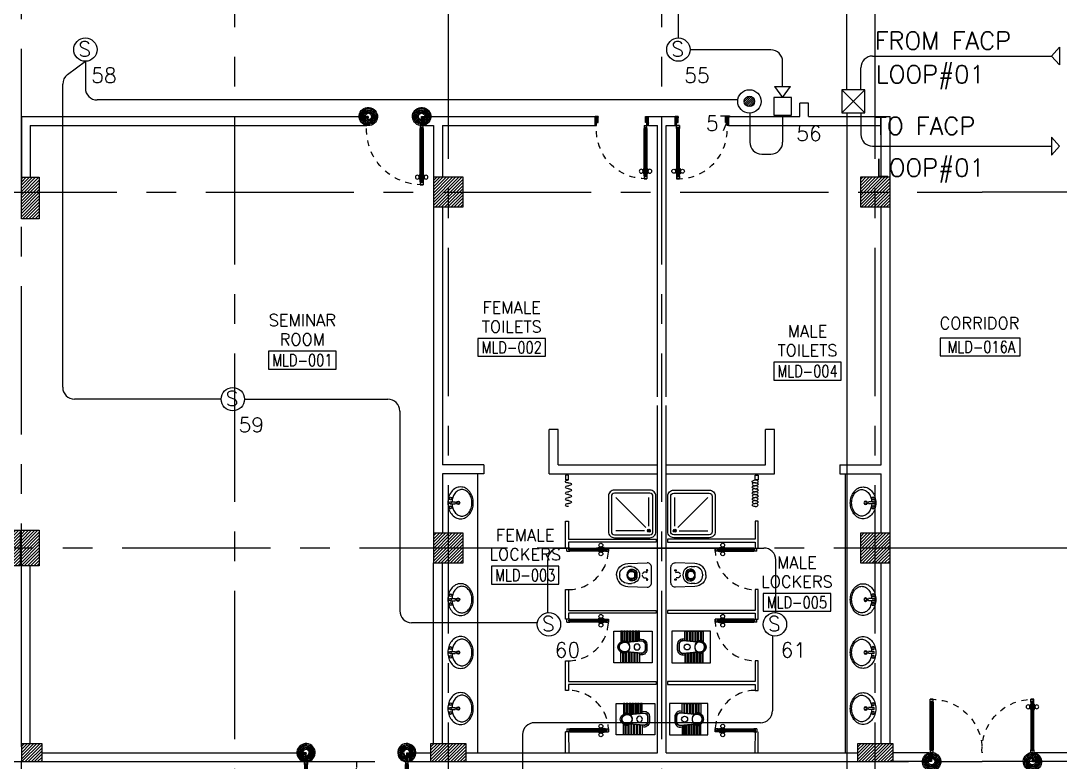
# Model space of a CAD drawing. Extents: x -0.4 to 91.7, y -13.9 to 77.4.
# Drawn here: x 53.23 to 70.76, y 32.66 to 45.16 of the extents above; entities that cross this region are included whole.
import ezdxf
from ezdxf.enums import TextEntityAlignment as Align

# ---------------------------------------------------------------- set-up
doc = ezdxf.new("R2010")
doc.units = 0
doc.header["$MEASUREMENT"] = 0
for name, pattern in [('CENTERX2', [4, 2.5, -0.5, 0.5, -0.5]), ('HIDDEN', [0.375, 0.25, -0.125]), ('HIDDEN2', [0.1875, 0.125, -0.0625])]:
    doc.linetypes.add(name, pattern=pattern)
doc.layers.get('0').update_dxf_attribs({"color": 11, "linetype": 'CONTINUOUS'})
for name, color, linetype in [('AXES', 11, 'CENTERX2'), ('COL', 11, 'CONTINUOUS'), ('CURT', 11, 'CONTINUOUS'), ('DOOR', 11, 'CONTINUOUS'), ('E-FIRE', 4, 'CONTINUOUS'), ('E-WIRE', 4, 'CONTINUOUS'), ('FIX', 11, 'CONTINUOUS'), ('HAT', 11, 'CONTINUOUS'), ('PART', 11, 'CONTINUOUS'), ('RM-BOX', 11, 'CONTINUOUS'), ('RM-NAME', 11, 'CONTINUOUS'), ('RM-NO', 11, 'CONTINUOUS'), ('WALL', 11, 'CONTINUOUS')]:
    doc.layers.add(name, color=color, linetype=linetype)
doc.styles.add('ROMANS', font='ROMANS.shx', dxfattribs={"width": 0.6})

# ---------------------------------------------------------------- blocks, each defined once
blk = doc.blocks.new('A$C272A55A0')
at = {"layer": 'DOOR', "color": 0, "linetype": 'ByBlock'}
for p, q in [((0, 900), (0, 1050)), ((50, 1050), (0, 1050)), ((0, 900), (25, 900)), ((25, 950), (50, 950)), ((25, 900), (25, 950)), ((75, 900), (25, 900)), ((25, 850), (25, 900)), ((50, 950), (50, 1050)), ((75, 900), (75, 850)), ((1725, 900), (1775, 900)), ((1725, 900), (1725, 850)), ((1750, 950), (1750, 1050)), ((1750, 1050), (1800, 1050)), ((1775, 950), (1750, 950)), ((1775, 900), (1775, 950)), ((1800, 900), (1775, 900)), ((1775, 850), (1775, 900)), ((1800, 1050), (1800, 900)), ((42, 850), (25, 850)), ((58, 870), (42, 870)), ((42, 870), (42, 850)), ((58, 850), (58, 870)), ((75, 850), (58, 850)), ((1725, 850), (1742, 850)), ((1742, 870), (1758, 870)), ((1742, 850), (1742, 870)), ((1758, 870), (1758, 850)), ((1758, 850), (1775, 850)), ((25, 50), (42, 50)), ((25, 50), (25, 0)), ((25, 0), (75, 0)), ((75, 0), (25, 0)), ((42, 50), (42, 30)), ((42, 30), (58, 30)), ((58, 50), (75, 50)), ((58, 50), (58, 30)), ((75, 50), (75, 0)), ((1718, 160), (1709, 160)), ((1709, 95), (1709, 160)), ((1718, 95), (1709, 95)), ((1725, 173), (1718, 173)), ((1718, 173), (1718, 83)), ((1718, 95), (1718, 160)), ((1725, 83), (1718, 83)), ((1742, 50), (1725, 50)), ((1725, 50), (1725, 0)), ((1775, 0), (1725, 0)), ((1725, 0), (1775, 0)), ((1742, 50), (1742, 30)), ((1758, 30), (1742, 30)), ((1775, 50), (1758, 50)), ((1758, 50), (1758, 30)), ((1775, 173), (1782, 173)), ((1775, 83), (1782, 83)), ((1775, 50), (1775, 0)), ((1782, 173), (1782, 83)), ((1782, 160), (1791, 160)), ((1782, 95), (1782, 160)), ((1782, 95), (1791, 95)), ((1791, 95), (1791, 160))]:
    blk.add_line(p, q, dxfattribs=at)
at = {"layer": 'DOOR', "color": 9, "linetype": 'ByBlock'}
for p, q in [((50, 1050), (0, 1010)), ((50, 1050), (0, 937)), ((50, 1050), (37, 950)), ((1750, 1050), (1800, 1010)), ((1750, 1050), (1800, 937)), ((1750, 1050), (1763, 950))]:
    blk.add_line(p, q, dxfattribs=at)
at = {"layer": 'DOOR', "linetype": 'ByBlock'}
for p, q in [((25, 850), (25, 50)), ((42, 850), (42, 50)), ((58, 850), (58, 50)), ((75, 50), (75, 850)), ((1725, 50), (1725, 850)), ((1742, 850), (1742, 50)), ((1758, 850), (1758, 50)), ((1775, 850), (1775, 50))]:
    blk.add_line(p, q, dxfattribs=at)
at = {"layer": 'DOOR', "color": 0, "linetype": 'ByBlock'}
for centre in [(1676, 128), (1824, 128)]:
    blk.add_circle(centre, 32.4, dxfattribs=at)
at = {"layer": 'DOOR', "color": 9, "linetype": 'ByBlock'}
for centre, radius, start, end in [((50, 1050), 54.4, 203.2074, 270), ((50, 1050), 74.4, 227.7764, 270), ((50, 1050), 94.4, 238.0182, 270), ((50, 1050), 114, 244.0838, 257.3774), ((50, 1050), 134, 248.1598, 259.28), ((50, 1050), 154, 251.1053, 256.2858), ((50, 1050), 34.4, 180, 270), ((50, 1050), 14.4, 180, 270), ((1750, 1050), 14.4, 270, 0), ((1750, 1050), 34.4, 270, 0), ((1750, 1050), 54.4, 270, 336.7926), ((1750, 1050), 74.4, 270, 312.2236), ((1750, 1050), 94.4, 270, 301.9818), ((1750, 1050), 114, 282.6226, 295.9162), ((1750, 1050), 134, 280.72, 291.8402), ((1750, 1050), 154, 283.7142, 288.8947)]:
    blk.add_arc(centre, radius, start, end, dxfattribs=at)
at = {"layer": 'DOOR', "linetype": 'HIDDEN', "ltscale": 0.5}
for centre, start, end in [((50, 851), 268.3174, 3.2965), ((1750, 851), 176.7035, 271.6826)]:
    blk.add_arc(centre, 851, start, end, dxfattribs=at)
at = {"layer": 'WALL', "linetype": 'ByBlock'}
blk.add_line((1800, 900), (1800, 1050), dxfattribs=at)
blk = doc.blocks.new('COL50')
at = {"layer": 'COL'}
blk.add_lwpolyline([(-250, 250), (-250, -250), (250, -250), (250, 250)], close=True, dxfattribs=at)
blk = doc.blocks.new('*X62')
at = {"color": 0}
for p, q in [((193089, 47937), (193552, 48401)), ((193089, 47990), (193499, 48401)), ((193089, 48043), (193446, 48401)), ((193089, 48096), (193393, 48401)), ((193089, 48149), (193340, 48401)), ((193089, 48202), (193287, 48401)), ((193089, 48255), (193234, 48401)), ((193089, 48308), (193181, 48401)), ((193089, 48361), (193128, 48401)), ((193105, 47901), (193589, 48384)), ((193158, 47901), (193589, 48331)), ((193211, 47901), (193589, 48278)), ((193264, 47901), (193589, 48225)), ((193318, 47901), (193589, 48172)), ((193371, 47901), (193589, 48119)), ((193424, 47901), (193589, 48066)), ((193477, 47901), (193589, 48013)), ((193530, 47901), (193589, 47960)), ((193583, 47901), (193589, 47907))]:
    blk.add_line(p, q, dxfattribs=at)
blk = doc.blocks.new('RM1')
at = {"layer": 'RM-BOX'}
blk.add_lwpolyline([(570, -200), (-570, -200), (-570, -500), (570, -500)], close=True, dxfattribs=at)
at = {"layer": 'RM-NAME', "style": 'ROMANS'}
for tag, p in [('ROOMNAME1', (0, 324)), ('ROOMNAME2', (0, 0))]:
    blk.add_attdef(tag, text='', height=200, dxfattribs=at).set_placement(p, align=Align.MIDDLE)
at = {"layer": 'RM-NO', "style": 'ROMANS', "width": 0.8}
blk.add_attdef('ROOMNO', text='', height=200, dxfattribs=at).set_placement((0, -350), align=Align.MIDDLE)
blk = doc.blocks.new('CURT2')
at = {"layer": 'CURT'}
blk.add_lwpolyline([(0, 0, -0.116434), (-19, -31, -0.116434), (-50, -50, -0.56066), (-101, -7, 0.45929), (-150, 50, 0.414214), (-200, 0, -0.414214), (-250, -50, -0.414214), (-300, 0, 0.414214), (-350, 50, 0.414214), (-400, 0, -0.414214), (-450, -50, -0.414214), (-500, 0, 0.414214), (-550, 50, 0.414214), (-600, 0, -0.414214), (-650, -50, -0.414214), (-700, 0, 0.414214), (-750, 50, 0.414214), (-800, 0, -0.414214), (-850, -50, -0.414214), (-900, 0, 0.414214)], format="xyb", dxfattribs=at)
blk = doc.blocks.new('A$C24ED45A6')
at = {"layer": 'DOOR', "color": 0, "linetype": 'ByBlock'}
for p, q in [((909, 1055), (909, 990)), ((918, 1055), (909, 1055)), ((918, 978), (918, 1068)), ((925, 1068), (918, 1068)), ((918, 1055), (918, 990)), ((925, 1100), (925, 1150)), ((925, 1150), (975, 1150)), ((975, 1150), (925, 1150)), ((942, 1100), (925, 1100)), ((942, 1100), (942, 1120)), ((958, 1120), (942, 1120)), ((958, 1100), (958, 1120)), ((975, 1100), (958, 1100)), ((975, 1100), (975, 1150)), ((975, 1068), (982, 1068)), ((982, 978), (982, 1068)), ((982, 1055), (982, 990)), ((982, 1055), (991, 1055)), ((991, 1055), (991, 990)), ((918, 990), (909, 990)), ((925, 978), (918, 978)), ((975, 978), (982, 978)), ((982, 990), (991, 990)), ((925, 150), (925, 200)), ((925, 200), (942, 200)), ((942, 200), (942, 180)), ((942, 180), (958, 180)), ((958, 180), (958, 200)), ((958, 200), (975, 200)), ((975, 200), (975, 150)), ((0, 0), (0, 150)), ((0, 150), (25, 150)), ((50, 0), (0, 0)), ((25, 150), (25, 100)), ((25, 100), (50, 100)), ((50, 100), (50, 0)), ((925, 150), (975, 150)), ((975, 100), (950, 100)), ((950, 100), (950, 0)), ((1000, 150), (975, 150)), ((975, 150), (975, 100)), ((1000, 150), (1000, 0)), ((950, 0), (1000, 0))]:
    blk.add_line(p, q, dxfattribs=at)
at = {"layer": 'DOOR', "linetype": 'ByBlock'}
for p, q in [((925, 1100), (925, 200)), ((942, 200), (942, 1100)), ((958, 200), (958, 1100)), ((975, 200), (975, 1100))]:
    blk.add_line(p, q, dxfattribs=at)
at = {"layer": 'DOOR', "color": 9, "linetype": 'ByBlock'}
for p, q in [((50, 0), (0, 114)), ((50, 0), (0, 40)), ((50, 0), (37, 100)), ((950, 0), (1000, 114)), ((950, 0), (963, 100)), ((950, 0), (1000, 40))]:
    blk.add_line(p, q, dxfattribs=at)
at = {"layer": 'DOOR', "color": 0, "linetype": 'ByBlock'}
for centre in [(876, 1023), (1024, 1023)]:
    blk.add_circle(centre, 32.4, dxfattribs=at)
at = {"layer": 'DOOR', "linetype": 'HIDDEN', "ltscale": 0.5}
blk.add_arc((950, 222), 928, 88.456, 184.4816, dxfattribs=at)
at = {"layer": 'DOOR', "color": 9, "linetype": 'ByBlock'}
for centre, radius, start, end in [((50, 0), 154, 103.7142, 108.8947), ((50, 0), 134, 100.72, 111.8402), ((50, 0), 114, 102.6226, 115.9162), ((50, 0), 94.4, 90, 121.9818), ((50, 0), 74.4, 90, 132.2236), ((50, 0), 54.4, 90, 156.7926), ((50, 0), 34.4, 90, 180), ((50, 0), 14.4, 90, 180), ((950, 0), 94.4, 58.0182, 90), ((950, 0), 74.4, 47.7764, 90), ((950, 0), 54.4, 23.2074, 90), ((950, 0), 34.4, 0, 90), ((950, 0), 14.4, 0, 90), ((950, 0), 134, 68.1598, 79.28), ((950, 0), 114, 64.0838, 77.3774), ((950, 0), 154, 71.1053, 76.2858)]:
    blk.add_arc(centre, radius, start, end, dxfattribs=at)
at = {"layer": 'WALL'}
blk.add_line((1000, 0), (1000, 150), dxfattribs=at)
blk = doc.blocks.new('DOOR90')
at = {"layer": 'DOOR', "color": 7, "linetype": 'ByBlock'}
for p, q in [((-150, 0), (0, 0)), ((-150, 0), (-150, -25)), ((0, -50), (-114, 0)), ((0, -50), (-40, 0)), ((0, -50), (0, 0)), ((-1000, -25), (-1050, -25)), ((-1050, -75), (-1050, -25)), ((-1050, -25), (-1050, -75)), ((-1000, -75), (-1050, -75)), ((-1000, -42), (-1020, -42)), ((-1020, -42), (-1020, -58)), ((-1000, -58), (-1020, -58)), ((-1000, -25), (-1000, -42)), ((-1000, -58), (-1000, -75)), ((-878, -18), (-968, -18)), ((-968, -25), (-968, -18)), ((-968, -75), (-968, -82)), ((-878, -82), (-968, -82)), ((-955, -9), (-890, -9)), ((-955, -18), (-955, -9)), ((-955, -18), (-890, -18)), ((-955, -82), (-890, -82)), ((-955, -82), (-955, -91)), ((-955, -91), (-890, -91)), ((-890, -18), (-890, -9)), ((-890, -82), (-890, -91)), ((-878, -25), (-878, -18)), ((-878, -75), (-878, -82)), ((-200, -25), (-150, -25)), ((-200, -42), (-200, -25)), ((-180, -42), (-200, -42)), ((-200, -58), (-180, -58)), ((-200, -75), (-200, -58)), ((-150, -75), (-200, -75)), ((-180, -58), (-180, -42)), ((-150, -25), (-100, -25)), ((-150, -75), (-150, -25)), ((-100, -25), (-100, -50)), ((0, -50), (-100, -37)), ((-100, -50), (0, -50)), ((-150, -875), (-100, -875)), ((-150, -900), (-150, -875)), ((0, -850), (-114, -900)), ((-100, -875), (-100, -850)), ((0, -850), (-100, -863)), ((-100, -850), (0, -850)), ((0, -850), (-40, -900)), ((0, -850), (0, -900)), ((-150, -900), (0, -900)), ((0, -900), (-150, -900))]:
    blk.add_line(p, q, dxfattribs=at)
at = {"layer": 'DOOR', "linetype": 'ByBlock'}
for p, q in [((-200, -25), (-1000, -25)), ((-200, -42), (-1000, -42)), ((-200, -58), (-1000, -58)), ((-1000, -75), (-200, -75))]:
    blk.add_line(p, q, dxfattribs=at)
at = {"layer": 'DOOR', "color": 7, "linetype": 'ByBlock'}
for centre in [(-923, 24), (-923, -124)]:
    blk.add_circle(centre, 32.4, dxfattribs=at)
for centre, radius, start, end in [((0, -50), 154, 161.1053, 166.2858), ((0, -50), 94.4, 148.0182, 180), ((0, -50), 134, 158.1598, 169.28), ((0, -50), 114, 154.0838, 167.3774), ((0, -50), 74.4, 137.7764, 180), ((0, -50), 54.4, 113.2074, 180), ((0, -50), 34.4, 90, 180), ((0, -50), 14.4, 90, 180), ((0, -850), 134, 190.72, 201.8402), ((0, -850), 94.4, 180, 211.9818), ((0, -850), 74.4, 180, 222.2236), ((0, -850), 54.4, 180, 246.7926), ((0, -850), 34.4, 180, 270), ((0, -850), 14.4, 180, 270), ((0, -850), 154, 193.7142, 198.8947)]:
    blk.add_arc(centre, radius, start, end, dxfattribs=at)
at = {"layer": 'DOOR', "linetype": 'HIDDEN', "ltscale": 0.5}
blk.add_arc((-222, -50), 828, 178.2701, 275.003, dxfattribs=at)
blk = doc.blocks.new('*X77')
at = {"color": 0}
for p, q in [((73379, 41931), (73850, 42401)), ((73379, 41984), (73797, 42401)), ((73379, 42037), (73744, 42401)), ((73379, 42090), (73690, 42401)), ((73379, 42143), (73637, 42401)), ((73379, 42196), (73584, 42401)), ((73379, 42249), (73531, 42401)), ((73379, 42302), (73478, 42401)), ((73379, 42355), (73425, 42401)), ((73403, 41901), (73879, 42378)), ((73456, 41901), (73879, 42325)), ((73509, 41901), (73879, 42272)), ((73562, 41901), (73879, 42219)), ((73615, 41901), (73879, 42165)), ((73668, 41901), (73879, 42112)), ((73721, 41901), (73879, 42059)), ((73774, 41901), (73879, 42006)), ((73827, 41901), (73879, 41953))]:
    blk.add_line(p, q, dxfattribs=at)
blk = doc.blocks.new('*X75')
at = {"color": 0}
for p, q in [((73379, 47923), (73857, 48401)), ((73379, 47976), (73804, 48401)), ((73379, 48029), (73751, 48401)), ((73379, 48082), (73698, 48401)), ((73379, 48136), (73645, 48401)), ((73379, 48189), (73592, 48401)), ((73379, 48242), (73539, 48401)), ((73379, 48295), (73486, 48401)), ((73379, 48348), (73433, 48401)), ((73410, 47901), (73879, 48370)), ((73463, 47901), (73879, 48317)), ((73516, 47901), (73879, 48264)), ((73569, 47901), (73879, 48211)), ((73622, 47901), (73879, 48158)), ((73675, 47901), (73879, 48105)), ((73728, 47901), (73879, 48052)), ((73781, 47901), (73879, 47999)), ((73834, 47901), (73879, 47946))]:
    blk.add_line(p, q, dxfattribs=at)
blk = doc.blocks.new('WC')
at = {"layer": 'FIX', "lineweight": 20}
for p, q in [((339, 5), (339, -5)), ((395, 76), (490, 60)), ((475, 141), (538, 141)), ((534, 24), (540, 0)), ((540, 0), (534, -24)), ((674, 5), (674, -5)), ((490, -60), (395, -76)), ((538, -141), (475, -141)), ((213, -204), (210, -204))]:
    blk.add_line(p, q, dxfattribs=at)
at = {"layer": 'FIX', "linetype": 'Continuous', "lineweight": 20}
blk.add_line((420, -47), (420, 45), dxfattribs=at)
at = {"layer": 'FIX', "lineweight": 20}
for points in [[(210, -204, -0.414214), (137, -131), (137, 0), (137, 131, -0.414214), (210, 204)], [(727, -5), (727, 5, 0.414214), (538, 194), (210, 204)], [(727, 5), (727, -5, -0.414214), (538, -194), (210, -204)]]:
    blk.add_lwpolyline(points, format="xyb", dxfattribs=at)
at = {"layer": 'FIX', "linetype": 'HIDDEN2', "lineweight": 20, "ltscale": 0.3}
blk.add_circle((245, 0), 49.8, dxfattribs=at)
at = {"layer": 'FIX', "linetype": 'HIDDEN', "lineweight": 20, "ltscale": 0.05}
for centre in [(213, 78), (213, -77)]:
    blk.add_circle(centre, 11.6, dxfattribs=at)
at = {"layer": 'FIX', "lineweight": 20}
for centre, radius, start, end in [((475, 5), 136, 90, 180), ((464, -18), 82, 51.0758, 71.504), ((473, -7), 68.2, 27.1532, 51.0758), ((538, 5), 136, 360, 90), ((475, -5), 136, 180, 270), ((464, 18), 82, 288.496, 308.9242), ((473, 7), 68.2, 308.9242, 332.8468), ((538, -5), 136, 270, 0)]:
    blk.add_arc(centre, radius, start, end, dxfattribs=at)
at = {"layer": 'FIX', "linetype": 'Continuous', "lineweight": 20}
for centre, start, end in [((443, 46), 88.3879, 182.3338), ((442, -46), 177.6662, 271.6121)]:
    blk.add_arc(centre, 22.3, start, end, dxfattribs=at)
blk = doc.blocks.new('AWC')
at = {"layer": 'FIX'}
for p, q in [((-726, 265), (-726, 66)), ((-700, 265), (-726, 265)), ((-700, 79), (-700, 265)), ((-678, 265), (-678, 82)), ((-652, 265), (-678, 265)), ((-652, 84), (-652, 265)), ((-630, 265), (-630, 86)), ((-604, 265), (-630, 265)), ((-604, 89), (-604, 265)), ((-582, 265), (-582, 91)), ((-556, 265), (-582, 265)), ((-556, 93), (-556, 265)), ((-534, 265), (-534, 95)), ((-508, 265), (-534, 265)), ((-508, 98), (-508, 265)), ((-486, 265), (-486, 100)), ((-460, 265), (-486, 265)), ((-460, 102), (-460, 265)), ((-438, 265), (-438, 104)), ((-412, 265), (-438, 265)), ((-412, 106), (-412, 265)), ((-825, 0), (-825, 0)), ((-780, 7), (-780, -7)), ((-755, 7), (-755, -7)), ((-748, 7), (-748, -7)), ((-382, 109), (-687, 81)), ((-384, 134), (-412, 131)), ((-312, -39), (-312, 39)), ((-287, -39), (-287, 39)), ((-726, -265), (-726, -66)), ((-700, -79), (-700, -265)), ((-687, -81), (-382, -109)), ((-678, -265), (-678, -82)), ((-652, -84), (-652, -265)), ((-630, -265), (-630, -86)), ((-604, -89), (-604, -265)), ((-582, -265), (-582, -91)), ((-556, -93), (-556, -265)), ((-534, -265), (-534, -95)), ((-508, -98), (-508, -265)), ((-486, -265), (-486, -100)), ((-460, -102), (-460, -265)), ((-438, -265), (-438, -104)), ((-412, -106), (-412, -265)), ((-412, -131), (-384, -134)), ((-700, -265), (-726, -265)), ((-652, -265), (-678, -265)), ((-604, -265), (-630, -265)), ((-556, -265), (-582, -265)), ((-508, -265), (-534, -265)), ((-460, -265), (-486, -265)), ((-412, -265), (-438, -265))]:
    blk.add_line(p, q, dxfattribs=at)
at = {"layer": 'FIX', "color": 32}
for p, q in [((-381, 102), (-686, 74)), ((-319, -39), (-319, 39)), ((-686, -74), (-381, -102))]:
    blk.add_line(p, q, dxfattribs=at)
at = {"layer": 'FIX'}
blk.add_lwpolyline([(-198, 265), (-848, 265), (-848, -265), (-198, -265)], close=True, dxfattribs=at)
at = {"layer": 'FIX', "color": 32}
blk.add_circle((-454, 0), 50, dxfattribs=at)
at = {"layer": 'FIX'}
for centre, radius, start, end in [((-680, 7), 100, 117.0426, 180), ((-680, 7), 75, 95.2114, 180), ((-382, 39), 95, 0, 90.1311), ((-382, 39), 70, 0, 90.1311), ((-680, -7), 100, 180, 242.9574), ((-680, -7), 75, 180, 264.7886), ((-382, -39), 95, 270, 0), ((-382, -39), 70, 270, 0)]:
    blk.add_arc(centre, radius, start, end, dxfattribs=at)
at = {"layer": 'FIX', "color": 32}
for centre, radius, start, end in [((-680, 7), 68, 95.2114, 180), ((-382, 39), 63, 0, 90.1311), ((-680, -7), 68, 180, 264.7886), ((-382, -39), 63, 270, 0)]:
    blk.add_arc(centre, radius, start, end, dxfattribs=at)
blk = doc.blocks.new('*X76')
at = {"color": 0}
for p, q in [((80579, 41918), (81062, 42401)), ((80579, 41971), (81009, 42401)), ((80579, 42024), (80956, 42401)), ((80579, 42077), (80903, 42401)), ((80579, 42130), (80850, 42401)), ((80579, 42183), (80797, 42401)), ((80579, 42236), (80744, 42401)), ((80579, 42289), (80691, 42401)), ((80579, 42342), (80638, 42401)), ((80579, 42395), (80585, 42401)), ((80615, 41901), (81079, 42365)), ((80668, 41901), (81079, 42312)), ((80721, 41901), (81079, 42259)), ((80774, 41901), (81079, 42206)), ((80827, 41901), (81079, 42153)), ((80880, 41901), (81079, 42100)), ((80933, 41901), (81079, 42047)), ((80986, 41901), (81079, 41994)), ((81039, 41901), (81079, 41941))]:
    blk.add_line(p, q, dxfattribs=at)
blk = doc.blocks.new('C5')
at = {"layer": 'HAT'}
h = blk.add_hatch(dxfattribs=at)
h.set_pattern_fill('ANSI31', color=256, scale=300, style=0)
h.set_pattern_definition([(45, (-38851, -358245.23), (26.5165043, -26.5165043), [])])
h.paths.add_polyline_path([(-320, 300), (-20, 300), (-20, 0), (-320, 0)])
h.paths.add_polyline_path([(-320, 600), (-20, 600), (-20, 300), (-320, 300)])
h = blk.add_hatch(dxfattribs=at)
h.set_pattern_fill('ANSI31', color=256, scale=300, style=0)
h.set_pattern_definition([(45, (-38531, -358245.23), (26.5165043, -26.5165043), [])])
h.paths.add_polyline_path([(0, 300), (300, 300), (300, 0), (0, 0)])
h.paths.add_polyline_path([(0, 600), (300, 600), (300, 300), (0, 300)])
at = {"layer": 'COL'}
for points in [[(-20, 600), (-20, 0), (-320, 0), (-320, 600)], [(300, 600), (300, 0), (0, 0), (0, 600)]]:
    blk.add_lwpolyline(points, close=True, dxfattribs=at)
blk = doc.blocks.new('OV')
for p, q in [((-0.02, -0.041), (-0.02, -0.135)), ((0.02, -0.041), (0.02, -0.135))]:
    blk.add_line(p, q)
blk.add_lwpolyline([(-0.3, -0.239, 0.126028), (-0.276, -0.332, 0.105961), (-0.207, -0.412, 0.086149), (-0.113, -0.46, 0.075973), (0, -0.478, 0.075973), (0.113, -0.46, 0.086149), (0.207, -0.412, 0.105961), (0.276, -0.332, 0.126028), (0.3, -0.239, 0.126028), (0.276, -0.145, 0.105961), (0.207, -0.065, 0.086149), (0.113, -0.017, 0.075973), (0, 0, 0.075973), (-0.113, -0.017, 0.086149), (-0.207, -0.065, 0.105961), (-0.276, -0.145, 0.126028)], format="xyb", close=True)
for points in [[(-0.25, -0.264, 0.126028), (-0.232, -0.333, 0.105961), (-0.177, -0.398, 0.086149), (-0.099, -0.438, 0.075973), (0, -0.453, 0.075973), (0.099, -0.438, 0.086149), (0.177, -0.398, 0.105961), (0.232, -0.333, 0.126028), (0.25, -0.264, 0.126028), (0.232, -0.195, 0.105961), (0.177, -0.13, 0.086149), (0.099, -0.09, 0.060606), (0.02, -0.076, 0.075973)], [(-0.02, -0.076, 0.060606), (-0.099, -0.09, 0.086149), (-0.177, -0.13, 0.105961), (-0.232, -0.195, 0.126028), (-0.25, -0.264, 0.126028)]]:
    blk.add_lwpolyline(points, format="xyb")
for centre, radius in [((-0.083, -0.05), 0.027), ((-0.083, -0.05), 0.022), ((0, -0.19), 0.0332), ((0, -0.19), 0.0232), ((0, -0.041), 0.0202), ((0.083, -0.05), 0.027), ((0.083, -0.05), 0.022)]:
    blk.add_circle(centre, radius)
blk.add_arc((0, -0.099), 0.0409, 240.429, 299.571)
blk = doc.blocks.new('S')
at = {"layer": 'E-FIRE'}
blk.add_circle((0, 0), 197, dxfattribs=at)
at = {"layer": 'E-FIRE', "color": 3, "style": 'ROMANS'}
blk.add_text('S', height=250, dxfattribs=at).set_placement((-119, -115))
blk = doc.blocks.new('ES')
at = {"layer": 'E-FIRE'}
blk.add_line((-135, 485), (134, 485), dxfattribs=at)
for points in [[(-135, 485), (0, 300)], [(0, 300), (0, 300), (134, 485)]]:
    blk.add_lwpolyline(points, dxfattribs=at)
blk.add_lwpolyline([(-150, 0), (150, 0), (150, 300), (-150, 300)], close=True, dxfattribs=at)
blk = doc.blocks.new('MCP')
at = {"color": 1}
for p, q in [((-88, -9), (9, 88)), ((-82, 33), (-33, 82)), ((-80, -36), (36, 80)), ((-66, -58), (58, 66)), ((-47, -74), (74, 47)), ((-23, -85), (85, 23)), ((10, -88), (88, -10))]:
    blk.add_line(p, q, dxfattribs=at)
at = {"layer": 'E-FIRE'}
blk.add_circle((0, 0), 197, dxfattribs=at)
at = {"layer": 'E-FIRE', "color": 4}
blk.add_circle((0, 0), 88.1, dxfattribs=at)
blk = doc.blocks.new('JB')
at = {"layer": 'E-FIRE'}
for points in [[(-200, 400), (-200, 0), (200, 0), (200, 400)], [(-200, 400), (-200, 0), (200, 0), (200, 0)], [(-200, 400), (-200, 0), (200, 400), (200, 400)]]:
    blk.add_lwpolyline(points, close=True, dxfattribs=at)

msp = doc.modelspace()

# ---------------------------------------------------------------- hatches: boundary and pattern name
at = {"layer": 'HAT'}
h = msp.add_hatch(dxfattribs=at)
h.set_pattern_fill('ANSI31', color=256, scale=0.3, style=0)
h.set_pattern_definition([(45, (-340.143787, -5.861), (-0.0265165043, 0.0265165043), [])])
h.paths.add_polyline_path([(53.5414, 42.52), (53.2414, 42.52), (53.2414, 42.27), (53.5414, 42.27)])
h.paths.add_polyline_path([(53.5414, 42.27), (53.2414, 42.27), (53.2414, 41.82), (53.5414, 41.82)])
h = msp.add_hatch(dxfattribs=at)
h.set_pattern_fill('ANSI31', color=256, scale=0.3, style=0)
h.set_pattern_definition([(45, (-330.153787, -5.861), (-0.0265165043, 0.0265165043), [])])
h.paths.add_polyline_path([(53.2414, 32.67), (53.5914, 32.67), (53.5914, 32.97), (53.2414, 32.97)])
h = msp.add_hatch(dxfattribs=at)
h.set_pattern_fill('ANSI31', color=256, scale=0.3, style=0)
h.set_pattern_definition([(45, (-298.103787, -5.861), (-0.0265165043, 0.0265165043), [])])
h.paths.add_polyline_path([(60.4414, 32.67), (60.4414, 32.97), (60.1414, 32.97), (60.1414, 32.67)])
h.paths.add_polyline_path([(60.7414, 32.67), (60.7414, 32.97), (60.4414, 32.97), (60.4414, 32.67)])
h = msp.add_hatch(dxfattribs=at)
h.set_pattern_fill('ANSI31', color=256, scale=0.3, style=0)
h.set_pattern_definition([(45, (-290.903787, -5.861), (-0.0265165043, 0.0265165043), [])])
h.paths.add_polyline_path([(67.6414, 32.67), (67.6414, 32.97), (67.3414, 32.97), (67.3414, 32.67)])
h.paths.add_polyline_path([(67.9414, 32.67), (67.9414, 32.97), (67.6414, 32.97), (67.6414, 32.67)])

# ---------------------------------------------------------------- linework, layer by layer
at = {"layer": 'AXES'}
for p, q in [((60.4414, -13.1715), (60.4414, 76.6632)), ((67.6414, -13.1715), (67.6414, 76.6632)), ((53.2414, -1.8143), (53.2414, 76.3132)), ((56.8414, 5.05), (56.8414, 63.87)), ((64.0414, 5.05), (64.0414, 63.62)), ((0.35, 42.27), (69.4414, 42.27)), ((90.9611, 42.27), (69.4414, 42.27)), ((69.4414, 36.27), (0.35, 36.27)), ((90.9611, 36.27), (69.4414, 36.27)), ((0.7, 32.67), (69.4414, 32.67)), ((90.9611, 32.67), (69.4414, 32.67))]:
    msp.add_line(p, q, dxfattribs=at)
at = {"layer": 'COL'}
for points in [[(53.5414, 42.52), (53.5414, 41.82), (53.2414, 41.82), (53.2414, 42.52)], [(60.1914, 42.52), (60.1914, 42.02), (60.6914, 42.02), (60.6914, 42.52)], [(60.1914, 36.52), (60.1914, 36.02), (60.6914, 36.02), (60.6914, 36.52)], [(53.2414, 32.97), (53.2414, 32.67), (53.5914, 32.67), (53.5914, 32.97)], [(60.7414, 32.97), (60.1414, 32.97), (60.1414, 32.67), (60.7414, 32.67)], [(67.9414, 32.97), (67.3414, 32.97), (67.3414, 32.67), (67.9414, 32.67)]]:
    msp.add_lwpolyline(points, close=True, dxfattribs=at)
at = {"layer": 'DOOR', "linetype": 'ByBlock'}
for p, q in [((62.9817, 36.2772), (62.9817, 36.2862)), ((63.0465, 36.2862), (62.9817, 36.2862)), ((63.0465, 36.2772), (63.0465, 36.2862)), ((65.0364, 36.2772), (65.0364, 36.2862)), ((65.0364, 36.2862), (65.1012, 36.2862)), ((65.1012, 36.2772), (65.1012, 36.2862)), ((62.4914, 36.27), (62.4414, 36.27)), ((62.4414, 36.22), (62.4414, 36.27)), ((62.4414, 36.22), (62.4914, 36.22)), ((62.4714, 36.253), (62.4914, 36.253)), ((62.4714, 36.237), (62.4714, 36.253)), ((62.4914, 36.237), (62.4714, 36.237)), ((62.4914, 36.27), (63.0914, 36.27)), ((62.4914, 36.253), (62.4914, 36.27)), ((62.4914, 36.253), (63.0914, 36.253)), ((62.4914, 36.237), (63.0914, 36.237)), ((62.4914, 36.22), (62.4914, 36.237)), ((63.0914, 36.22), (62.4914, 36.22)), ((63.0465, 36.2772), (62.9817, 36.2772)), ((62.9817, 36.2128), (62.9817, 36.2038)), ((63.0465, 36.2128), (62.9817, 36.2128)), ((63.0465, 36.2038), (62.9817, 36.2038)), ((63.0465, 36.2128), (63.0465, 36.2038)), ((63.0591, 36.27), (63.0591, 36.2772)), ((63.0691, 36.2772), (63.0591, 36.2772)), ((63.0591, 36.22), (63.0591, 36.2128)), ((63.0691, 36.2128), (63.0591, 36.2128)), ((63.0691, 36.27), (63.0691, 36.2772)), ((63.0691, 36.22), (63.0691, 36.2128)), ((63.0914, 36.27), (63.0914, 36.253)), ((63.0914, 36.27), (63.1414, 36.27)), ((63.0914, 36.253), (63.1114, 36.253)), ((63.0914, 36.237), (63.0914, 36.22)), ((63.0914, 36.237), (63.1114, 36.237)), ((63.0914, 36.22), (63.1414, 36.22)), ((63.1114, 36.253), (63.1114, 36.237)), ((63.1414, 36.27), (63.1414, 36.22)), ((63.1414, 36.22), (63.1414, 36.27)), ((64.9414, 36.27), (64.9414, 36.22)), ((64.9414, 36.22), (64.9414, 36.27)), ((64.9914, 36.27), (64.9414, 36.27)), ((64.9914, 36.22), (64.9414, 36.22)), ((64.9714, 36.253), (64.9714, 36.237)), ((64.9914, 36.253), (64.9714, 36.253)), ((64.9914, 36.237), (64.9714, 36.237)), ((65.5914, 36.27), (64.9914, 36.27)), ((64.9914, 36.27), (64.9914, 36.253)), ((65.5914, 36.253), (64.9914, 36.253)), ((65.5914, 36.237), (64.9914, 36.237)), ((64.9914, 36.237), (64.9914, 36.22)), ((64.9914, 36.22), (65.5914, 36.22)), ((65.0138, 36.2772), (65.0238, 36.2772)), ((65.0138, 36.27), (65.0138, 36.2772)), ((65.0138, 36.22), (65.0138, 36.2128)), ((65.0138, 36.2128), (65.0238, 36.2128)), ((65.0238, 36.27), (65.0238, 36.2772)), ((65.0238, 36.22), (65.0238, 36.2128)), ((65.0364, 36.2772), (65.1012, 36.2772)), ((65.0364, 36.2128), (65.0364, 36.2038)), ((65.0364, 36.2128), (65.1012, 36.2128)), ((65.0364, 36.2038), (65.1012, 36.2038)), ((65.1012, 36.2128), (65.1012, 36.2038)), ((65.5914, 36.27), (65.6414, 36.27)), ((65.5914, 36.253), (65.5914, 36.27)), ((65.6114, 36.253), (65.5914, 36.253)), ((65.5914, 36.237), (65.6114, 36.237)), ((65.5914, 36.22), (65.5914, 36.237)), ((65.6414, 36.22), (65.5914, 36.22)), ((65.6114, 36.237), (65.6114, 36.253)), ((65.6414, 36.22), (65.6414, 36.27)), ((62.4914, 35.07), (62.4414, 35.07)), ((62.4414, 35.02), (62.4414, 35.07)), ((62.4914, 35.07), (63.0914, 35.07)), ((62.4914, 35.053), (62.4914, 35.07)), ((62.9817, 35.0772), (62.9817, 35.0862)), ((63.0465, 35.0862), (62.9817, 35.0862)), ((63.0465, 35.0772), (62.9817, 35.0772)), ((63.0465, 35.0772), (63.0465, 35.0862)), ((63.0591, 35.07), (63.0591, 35.0772)), ((63.0691, 35.0772), (63.0591, 35.0772)), ((63.0691, 35.07), (63.0691, 35.0772)), ((63.0914, 35.07), (63.0914, 35.053)), ((63.0914, 35.07), (63.1414, 35.07)), ((63.1414, 35.07), (63.1414, 35.02)), ((63.1414, 35.02), (63.1414, 35.07)), ((64.9414, 35.07), (64.9414, 35.02)), ((64.9414, 35.02), (64.9414, 35.07)), ((64.9914, 35.07), (64.9414, 35.07)), ((65.5914, 35.07), (64.9914, 35.07)), ((64.9914, 35.07), (64.9914, 35.053)), ((65.0138, 35.0772), (65.0238, 35.0772)), ((65.0138, 35.07), (65.0138, 35.0772)), ((65.0238, 35.07), (65.0238, 35.0772)), ((65.0364, 35.0772), (65.0364, 35.0862)), ((65.0364, 35.0862), (65.1012, 35.0862)), ((65.0364, 35.0772), (65.1012, 35.0772)), ((65.1012, 35.0772), (65.1012, 35.0862)), ((65.5914, 35.07), (65.6414, 35.07)), ((65.5914, 35.053), (65.5914, 35.07)), ((65.6414, 35.02), (65.6414, 35.07)), ((62.4414, 35.02), (62.4914, 35.02)), ((62.4714, 35.053), (62.4914, 35.053)), ((62.4714, 35.037), (62.4714, 35.053)), ((62.4914, 35.037), (62.4714, 35.037)), ((62.4914, 35.053), (63.0914, 35.053)), ((62.4914, 35.037), (63.0914, 35.037)), ((62.4914, 35.02), (62.4914, 35.037)), ((63.0914, 35.02), (62.4914, 35.02)), ((62.9817, 35.0128), (62.9817, 35.0038)), ((63.0465, 35.0128), (62.9817, 35.0128)), ((63.0465, 35.0038), (62.9817, 35.0038)), ((63.0465, 35.0128), (63.0465, 35.0038)), ((63.0591, 35.02), (63.0591, 35.0128)), ((63.0691, 35.0128), (63.0591, 35.0128)), ((63.0691, 35.02), (63.0691, 35.0128)), ((63.0914, 35.053), (63.1114, 35.053)), ((63.0914, 35.037), (63.0914, 35.02)), ((63.0914, 35.037), (63.1114, 35.037)), ((63.0914, 35.02), (63.1414, 35.02)), ((63.1114, 35.053), (63.1114, 35.037)), ((64.9914, 35.02), (64.9414, 35.02)), ((64.9714, 35.053), (64.9714, 35.037)), ((64.9914, 35.053), (64.9714, 35.053)), ((64.9914, 35.037), (64.9714, 35.037)), ((65.5914, 35.053), (64.9914, 35.053)), ((65.5914, 35.037), (64.9914, 35.037)), ((64.9914, 35.037), (64.9914, 35.02)), ((64.9914, 35.02), (65.5914, 35.02)), ((65.0138, 35.02), (65.0138, 35.0128)), ((65.0138, 35.0128), (65.0238, 35.0128)), ((65.0238, 35.02), (65.0238, 35.0128)), ((65.0364, 35.0128), (65.0364, 35.0038)), ((65.0364, 35.0128), (65.1012, 35.0128)), ((65.0364, 35.0038), (65.1012, 35.0038)), ((65.1012, 35.0128), (65.1012, 35.0038)), ((65.6114, 35.053), (65.5914, 35.053)), ((65.5914, 35.037), (65.6114, 35.037)), ((65.5914, 35.02), (65.5914, 35.037)), ((65.6414, 35.02), (65.5914, 35.02)), ((65.6114, 35.037), (65.6114, 35.053)), ((62.4414, 33.22), (62.4914, 33.22)), ((62.4414, 33.22), (62.4414, 33.17)), ((62.4914, 33.17), (62.4414, 33.17)), ((62.4914, 33.203), (62.4714, 33.203)), ((62.4714, 33.203), (62.4714, 33.187)), ((62.4714, 33.187), (62.4914, 33.187)), ((63.0914, 33.22), (62.4914, 33.22)), ((62.4914, 33.22), (62.4914, 33.203)), ((62.4914, 33.203), (63.0914, 33.203)), ((62.4914, 33.187), (63.0914, 33.187)), ((62.4914, 33.187), (62.4914, 33.17)), ((62.4914, 33.17), (63.0914, 33.17)), ((62.9817, 33.2272), (62.9817, 33.2362)), ((63.0465, 33.2362), (62.9817, 33.2362)), ((63.0465, 33.2272), (62.9817, 33.2272)), ((62.9817, 33.1628), (62.9817, 33.1538)), ((63.0465, 33.1628), (62.9817, 33.1628)), ((63.0465, 33.1538), (62.9817, 33.1538)), ((63.0465, 33.2272), (63.0465, 33.2362)), ((63.0465, 33.1628), (63.0465, 33.1538)), ((63.0591, 33.22), (63.0591, 33.2272)), ((63.0691, 33.2272), (63.0591, 33.2272)), ((63.0591, 33.17), (63.0591, 33.1628)), ((63.0691, 33.1628), (63.0591, 33.1628)), ((63.0691, 33.22), (63.0691, 33.2272)), ((63.0691, 33.17), (63.0691, 33.1628)), ((63.0914, 33.203), (63.0914, 33.22)), ((63.0914, 33.22), (63.1414, 33.22)), ((63.0914, 33.203), (63.1114, 33.203)), ((63.0914, 33.17), (63.0914, 33.187)), ((63.0914, 33.187), (63.1114, 33.187)), ((63.0914, 33.17), (63.1414, 33.17)), ((63.1114, 33.187), (63.1114, 33.203)), ((63.1414, 33.17), (63.1414, 33.22)), ((63.1414, 33.22), (63.1414, 33.17)), ((64.9414, 33.17), (64.9414, 33.22)), ((64.9414, 33.22), (64.9414, 33.17)), ((64.9914, 33.22), (64.9414, 33.22)), ((64.9914, 33.17), (64.9414, 33.17)), ((64.9714, 33.187), (64.9714, 33.203)), ((64.9914, 33.203), (64.9714, 33.203)), ((64.9914, 33.187), (64.9714, 33.187)), ((64.9914, 33.22), (65.5914, 33.22)), ((64.9914, 33.203), (64.9914, 33.22)), ((65.5914, 33.203), (64.9914, 33.203)), ((64.9914, 33.17), (64.9914, 33.187)), ((65.5914, 33.187), (64.9914, 33.187)), ((65.5914, 33.17), (64.9914, 33.17)), ((65.0138, 33.2272), (65.0238, 33.2272)), ((65.0138, 33.22), (65.0138, 33.2272)), ((65.0138, 33.17), (65.0138, 33.1628)), ((65.0138, 33.1628), (65.0238, 33.1628)), ((65.0238, 33.22), (65.0238, 33.2272)), ((65.0238, 33.17), (65.0238, 33.1628)), ((65.0364, 33.2272), (65.0364, 33.2362)), ((65.0364, 33.2362), (65.1012, 33.2362)), ((65.0364, 33.2272), (65.1012, 33.2272)), ((65.0364, 33.1628), (65.0364, 33.1538)), ((65.0364, 33.1628), (65.1012, 33.1628)), ((65.0364, 33.1538), (65.1012, 33.1538)), ((65.1012, 33.2272), (65.1012, 33.2362)), ((65.1012, 33.1628), (65.1012, 33.1538))]:
    msp.add_line(p, q, dxfattribs=at)
at = {"layer": 'DOOR', "color": 97, "linetype": 'ByBlock'}
for p, q in [((65.6414, 33.22), (65.5914, 33.22)), ((65.5914, 33.22), (65.5914, 33.203)), ((65.5914, 33.203), (65.6114, 33.203)), ((65.6114, 33.187), (65.5914, 33.187)), ((65.5914, 33.187), (65.5914, 33.17)), ((65.5914, 33.17), (65.6414, 33.17)), ((65.6114, 33.203), (65.6114, 33.187)), ((65.6414, 33.22), (65.6414, 33.17))]:
    msp.add_line(p, q, dxfattribs=at)
at = {"layer": 'DOOR', "linetype": 'ByBlock'}
for centre in [(63.0141, 36.3185), (65.0688, 36.3185), (63.0141, 36.1715), (65.0688, 36.1715), (63.0141, 35.1185), (65.0688, 35.1185), (63.0141, 34.9715), (65.0688, 34.9715), (63.0141, 33.2685), (63.0141, 33.1215), (65.0688, 33.2685), (65.0688, 33.1215)]:
    msp.add_circle(centre, 0.0324, dxfattribs=at)
at = {"layer": 'DOOR', "linetype": 'HIDDEN', "ltscale": 0.5}
for centre, start, end in [((62.4669, 36.245), 269.96077, 2.12255), ((65.616, 36.245), 177.87745, 270.03923), ((62.4669, 35.045), 269.96077, 2.12255), ((65.616, 35.045), 177.87745, 270.03923), ((62.4669, 33.195), 357.87745, 90.03923), ((65.616, 33.195), 89.96077, 182.12255)]:
    msp.add_arc(centre, 0.675, start, end, dxfattribs=at)
at = {"layer": 'E-WIRE', "color": 4}
for p, q in [((67.1593, 44.0041), (67.1593, 47.5992)), ((67.5966, 44.5645), (70.6112, 44.5645)), ((66.0786, 44.0497), (66.0786, 44.4694)), ((67.3966, 44.0041), (67.3966, 44.3645)), ((65.3229, 43.8229), (54.5208, 43.8229)), ((65.5258, 43.603), (65.5258, 43.1117)), ((66.0791, 43.565), (66.0791, 43.1117)), ((67.1593, 43.6041), (67.1593, 21.0995)), ((67.3966, 43.6041), (67.3966, 43.2437)), ((67.5966, 43.0437), (70.6112, 43.0437)), ((65.7258, 42.9117), (65.8791, 42.9117)), ((62.3174, 36.2708), (65.7624, 36.2708)), ((62.1174, 35.18), (62.1174, 36.0708)), ((65.9624, 35.1807), (65.9624, 36.0708)), ((61.9432, 35.0111), (59.8225, 35.0111)), ((65.9064, 34.7916), (65.9064, 33.525)), ((65.7064, 33.325), (61.8941, 33.325)), ((61.6941, 33.125), (61.6941, 25.0108))]:
    msp.add_line(p, q, dxfattribs=at)
at = {"layer": 'E-WIRE'}
for p, q in [((64.3208, 44.8689), (64.3208, 45.3433)), ((65.8786, 44.6694), (64.5178, 44.6694)), ((54.019, 44.2518), (54.3208, 44.4748)), ((54.3208, 44.4748), (54.3208, 44.0229)), ((53.9379, 38.98), (53.9379, 44.0909)), ((56.6093, 38.78), (54.1379, 38.78)), ((57.0035, 38.78), (59.4225, 38.78)), ((59.6225, 38.58), (59.6225, 35.2111))]:
    msp.add_line(p, q, dxfattribs=at)
at = {"layer": 'E-WIRE', "color": 4}
for points in [[(70.7497, 44.7145), (70.7497, 44.4145), (70.6112, 44.5645)], [(70.6112, 43.1937), (70.6112, 42.8937), (70.7497, 43.0437)]]:
    msp.add_lwpolyline(points, close=True, dxfattribs=at)
for centre, start, end in [((65.8786, 44.4694), 0, 90), ((67.5966, 44.3645), 90, 180), ((67.5966, 43.2437), 180, 270), ((65.7258, 43.1117), 180, 270), ((65.8791, 43.1117), 270, 0), ((62.3174, 36.0708), 90, 180), ((65.7624, 36.0708), 0, 90), ((65.7064, 33.525), 270, 0), ((61.8941, 33.125), 90, 180)]:
    msp.add_arc(centre, 0.2, start, end, dxfattribs=at)
at = {"layer": 'E-WIRE'}
for centre, start, end in [((54.1379, 44.0909), 126.46868, 180), ((54.5208, 44.0229), 180, 270), ((54.1379, 38.98), 180, 270), ((59.4225, 38.58), 360, 90), ((59.8225, 35.2111), 180, 270)]:
    msp.add_arc(centre, 0.2, start, end, dxfattribs=at)
at = {"layer": 'FIX'}
for p, q in [((60.9414, 32.82), (60.9414, 37.5204)), ((67.1414, 32.82), (67.1414, 37.5204)), ((63.7707, 36.6157), (63.2664, 37.12)), ((63.8238, 36.6377), (63.8238, 37.12)), ((64.2591, 36.6377), (64.2591, 37.12)), ((64.3122, 36.6157), (64.8164, 37.12)), ((63.7488, 36.5627), (63.2664, 36.5627)), ((64.3341, 36.5627), (64.8164, 36.5627))]:
    msp.add_line(p, q, dxfattribs=at)
for points in [[(63.8414, 37.245), (63.2414, 37.245, 0.4142136), (63.1414, 37.145), (63.1414, 36.545, 0.4142136), (63.2414, 36.445), (63.8414, 36.445, 0.4142136), (63.9414, 36.545), (63.9414, 37.145, 0.4142136)], [(63.8414, 37.195), (63.2414, 37.195, 0.4142136), (63.1914, 37.145), (63.1914, 36.545, 0.4142136), (63.2414, 36.495), (63.8414, 36.495, 0.4142136), (63.8914, 36.545), (63.8914, 37.145, 0.4142136)], [(64.2414, 37.245), (64.8414, 37.245, -0.4142136), (64.9414, 37.145), (64.9414, 36.545, -0.4142136), (64.8414, 36.445), (64.2414, 36.445, -0.4142136), (64.1414, 36.545), (64.1414, 37.145, -0.4142136)], [(64.2414, 37.195), (64.8414, 37.195, -0.4142136), (64.8914, 37.145), (64.8914, 36.545, -0.4142136), (64.8414, 36.495), (64.2414, 36.495, -0.4142136), (64.1914, 36.545), (64.1914, 37.145, -0.4142136)]]:
    msp.add_lwpolyline(points, format="xyb", close=True, dxfattribs=at)
for centre, radius in [((63.8238, 36.5627), 0.025), ((63.8238, 36.5627), 0.015), ((64.2591, 36.5627), 0.025), ((64.2591, 36.5627), 0.015)]:
    msp.add_circle(centre, radius, dxfattribs=at)
at = {"layer": 'PART'}
for p, q in [((62.4664, 37.4204), (62.4164, 37.4204)), ((65.6164, 37.4204), (65.6664, 37.4204)), ((62.4164, 34.37), (62.4669, 34.37)), ((62.4164, 33.87), (62.4164, 34.37)), ((62.4669, 34.37), (62.4669, 34.02)), ((65.6664, 34.37), (65.616, 34.37)), ((65.616, 34.37), (65.616, 34.02)), ((65.6664, 33.87), (65.6664, 34.37)), ((62.4669, 34.02), (63.9434, 34.02)), ((63.9434, 34.02), (63.9434, 33.97)), ((65.616, 34.02), (64.1394, 34.02)), ((64.1394, 34.02), (64.1394, 33.97)), ((62.4669, 33.87), (62.4164, 33.87)), ((63.9434, 33.97), (62.4664, 33.97)), ((62.4664, 33.97), (62.4669, 33.87)), ((64.1394, 33.97), (65.6164, 33.97)), ((65.6164, 33.97), (65.616, 33.87)), ((65.616, 33.87), (65.6664, 33.87)), ((62.4164, 32.82), (62.4164, 33.17)), ((62.4701, 33.17), (62.4164, 33.17)), ((62.4701, 33.17), (62.4718, 32.82)), ((65.613, 33.22), (65.6111, 32.82)), ((65.6664, 32.82), (65.6664, 33.17))]:
    msp.add_line(p, q, dxfattribs=at)
for points in [[(62.4164, 37.4204), (62.4664, 37.4204), (62.4664, 37.4975), (62.4164, 37.4975), (62.4164, 37.4204)], [(65.6664, 37.4204), (65.6164, 37.4204), (65.6164, 37.4975), (65.6664, 37.4975), (65.6664, 37.4204)]]:
    msp.add_lwpolyline(points, dxfattribs=at)
for points in [[(62.4164, 36.27), (62.4164, 36.7204), (62.4664, 36.7204), (62.4664, 36.42), (63.9434, 36.42), (63.9434, 36.37), (62.4664, 36.37), (62.4664, 36.27)], [(65.6664, 36.27), (65.6664, 36.7204), (65.6164, 36.7204), (65.6164, 36.42), (64.1394, 36.42), (64.1394, 36.37), (65.6164, 36.37), (65.6164, 36.27)], [(62.4164, 35.07), (62.4164, 35.57), (62.4664, 35.57), (62.4664, 35.22), (63.9434, 35.22), (63.9434, 35.17), (62.4664, 35.17), (62.4664, 35.07)], [(65.6664, 35.07), (65.6664, 35.57), (65.6164, 35.57), (65.6164, 35.22), (64.1394, 35.22), (64.1394, 35.17), (65.6164, 35.17), (65.6164, 35.07)]]:
    msp.add_lwpolyline(points, close=True, dxfattribs=at)
at = {"layer": 'RM-BOX'}
msp.add_lwpolyline([(70.0854, 39.8106), (68.7356, 39.8106), (68.7356, 39.5106), (70.0854, 39.5106)], close=True, dxfattribs=at)
at = {"layer": 'WALL'}
for p, q in [((66.3664, 43.545), (66.3664, 43.77)), ((66.5164, 43.77), (66.3664, 43.77)), ((66.5164, 43.545), (66.5164, 43.77)), ((53.2414, 43.545), (59.0414, 43.545)), ((53.2414, 43.545), (53.2414, 42.42)), ((59.0414, 43.395), (59.0414, 43.545)), ((60.0414, 43.545), (62.9164, 43.545)), ((60.0414, 43.395), (60.0414, 43.545)), ((62.9164, 43.395), (62.9164, 43.545)), ((63.8164, 43.545), (64.2664, 43.545)), ((63.8164, 43.395), (63.8164, 43.545)), ((64.2664, 43.395), (64.2664, 43.545)), ((65.1664, 43.545), (66.3664, 43.545)), ((65.1664, 43.395), (65.1664, 43.545)), ((66.5164, 43.545), (67.8914, 43.545)), ((67.0414, 43.545), (67.8914, 43.545)), ((67.8914, 42.52), (67.8914, 43.545)), ((67.8914, 42.52), (67.8914, 43.545)), ((67.8914, 42.52), (67.8914, 43.545)), ((67.8914, 42.52), (67.8914, 43.545)), ((53.3914, 43.395), (59.0414, 43.395)), ((53.3914, 43.395), (53.3914, 42.52)), ((60.0414, 43.395), (60.1914, 43.395)), ((60.1914, 43.395), (60.1914, 42.52)), ((60.3414, 43.395), (60.3414, 42.52)), ((60.3414, 43.395), (62.9164, 43.395)), ((63.8164, 43.395), (63.9664, 43.395)), ((63.9664, 38.8204), (63.9664, 43.395)), ((64.1164, 38.8204), (64.1164, 43.395)), ((64.1164, 43.395), (64.2664, 43.395)), ((65.1664, 43.395), (67.7414, 43.395)), ((67.0414, 43.395), (67.7414, 43.395)), ((67.7414, 42.52), (67.7414, 43.395)), ((67.7414, 42.52), (67.7414, 43.395)), ((67.7414, 42.52), (67.7414, 43.395)), ((67.7414, 42.52), (67.7414, 43.395)), ((60.1914, 42.02), (60.1914, 36.52)), ((60.3414, 42.02), (60.3414, 37.6704)), ((67.7414, 37.6704), (67.7414, 42.02)), ((67.8914, 36.52), (67.8914, 42.02)), ((67.8914, 36.52), (67.8914, 42.02)), ((67.8914, 36.52), (67.8914, 42.02)), ((63.9664, 32.82), (63.9664, 38.6704)), ((64.1164, 32.82), (64.1164, 38.6704)), ((62.2914, 38.2704), (62.1414, 38.2704)), ((62.1414, 37.5205), (62.1414, 38.2704)), ((62.2914, 37.6705), (62.2914, 38.2704)), ((65.7915, 37.6704), (65.7916, 38.2704)), ((65.9416, 38.2704), (65.7916, 38.2704)), ((65.9415, 37.5204), (65.9416, 38.2704)), ((61.0414, 37.6704), (60.3414, 37.6704)), ((60.3414, 37.5204), (60.3414, 36.52)), ((61.0414, 37.5204), (60.3414, 37.5204)), ((61.0414, 37.6704), (61.0414, 37.5204)), ((62.1414, 37.5205), (63.9664, 37.5204)), ((62.2914, 37.6705), (63.9664, 37.6704)), ((64.1164, 37.6704), (65.7915, 37.6704)), ((64.1164, 37.5204), (65.9415, 37.5204)), ((67.0414, 37.6704), (67.7414, 37.6704)), ((67.0414, 37.6704), (67.7414, 37.6704)), ((67.0414, 37.6704), (67.0414, 37.5204)), ((67.0414, 37.6704), (67.7414, 37.6704)), ((67.0414, 37.6704), (67.7414, 37.6704)), ((67.0414, 37.6704), (67.0414, 37.5204)), ((67.0414, 37.5204), (67.7414, 37.5204)), ((67.0414, 37.5204), (67.7414, 37.5204)), ((67.0414, 37.5204), (67.7414, 37.5204)), ((67.0414, 37.5204), (67.7414, 37.5204)), ((67.7414, 36.52), (67.7414, 37.5204)), ((67.7414, 36.52), (67.7414, 37.3946)), ((67.7414, 36.52), (67.7414, 37.3946)), ((67.7414, 36.52), (67.7414, 37.3946)), ((53.2414, 32.92), (53.2414, 35.97)), ((53.3914, 32.97), (53.3914, 35.97)), ((60.1914, 32.97), (60.1914, 36.02)), ((60.3414, 32.97), (60.3414, 36.02)), ((67.7414, 32.97), (67.7414, 36.02)), ((67.7414, 32.97), (67.7414, 36.02)), ((67.7414, 32.97), (67.7414, 36.02)), ((67.7414, 32.97), (67.7414, 36.02)), ((67.8914, 32.97), (67.8914, 36.02)), ((67.8914, 32.97), (67.8914, 36.02)), ((67.8914, 32.97), (67.8914, 36.02)), ((67.8914, 32.97), (67.8914, 36.02)), ((53.5914, 32.82), (57.9915, 32.82)), ((57.9915, 32.82), (57.9915, 32.67)), ((59.7915, 32.82), (60.1414, 32.82)), ((59.7915, 32.82), (59.7915, 32.67)), ((60.7414, 32.82), (63.9664, 32.82)), ((64.1164, 32.82), (67.3414, 32.82)), ((68.5414, 32.82), (67.9414, 32.82)), ((68.5414, 32.82), (68.5414, 32.67)), ((68.5414, 32.82), (68.5414, 32.67)), ((68.5414, 32.82), (68.5414, 32.67)), ((68.5414, 32.82), (68.5414, 32.67)), ((70.9414, 32.82), (70.3414, 32.82)), ((70.3414, 32.82), (70.3414, 32.67)), ((70.3414, 32.82), (70.3414, 32.67)), ((53.5914, 32.67), (57.9915, 32.67)), ((59.7915, 32.67), (60.1914, 32.67)), ((60.6914, 32.67), (67.3914, 32.67)), ((67.0414, 32.67), (67.3914, 32.67)), ((68.5414, 32.67), (67.8914, 32.67)), ((68.5414, 32.67), (67.8914, 32.67)), ((68.5414, 32.67), (67.8914, 32.67)), ((68.5414, 32.67), (67.8914, 32.67)), ((70.9914, 32.67), (70.3414, 32.67)), ((70.9914, 32.67), (70.3414, 32.67))]:
    msp.add_line(p, q, dxfattribs=at)

# ---------------------------------------------------------------- block references
at = {"layer": 'COL', "xscale": 0.001000000047497451, "yscale": 0.0009999999892897904, "zscale": 0.001}
for p in [(67.6414, 42.27), (67.6414, 36.27)]:
    msp.add_blockref('COL50', p, dxfattribs=at)
at = {"layer": 'DOOR', "color": 0, "yscale": 0.0009999999892897904, "zscale": 0.001}
for name, p, xscale, rotation in [('A$C24ED45A6', (59.0414, 43.545), -0.001000000047497451, 180), ('DOOR90', (63.8164, 43.545), -0.0009999999892897904, 270), ('DOOR90', (64.2664, 43.545), 0.0009999999892897904, 90), ('A$C272A55A0', (68.5414, 33.7204), -0.001000000047497451, 180)]:
    msp.add_blockref(name, p, dxfattribs=dict(at, xscale=xscale, rotation=rotation))
at = {"layer": 'DOOR', "color": 0, "xscale": 0.001000000047497451, "yscale": 0.0009999999892897904, "zscale": 0.001}
msp.add_blockref('A$C272A55A0', (57.9915, 31.7696), dxfattribs=at)
at = {"layer": 'E-FIRE', "color": 4, "xscale": 0.0009999999892897904, "yscale": 0.0009999999892897904, "zscale": 0.001}
for name, p in [('S', (54.3208, 44.6719)), ('S', (64.3208, 44.6719)), ('MCP', (65.5186, 43.7999)), ('ES', (66.0791, 43.565)), ('S', (56.8064, 38.78)), ('S', (62.1384, 34.9841)), ('S', (65.9487, 34.9841))]:
    msp.add_blockref(name, p, dxfattribs=at)
at = {"layer": 'E-FIRE', "xscale": 0.0009720000089146197, "yscale": 0.0009720000016386621, "zscale": 0.000972}
msp.add_blockref('JB', (67.2701, 43.6041), dxfattribs=at)
at = {"layer": 'FIX', "yscale": 0.8960000000000001, "zscale": 0.8960000000000001}
for p, xscale, rotation in [((60.4342, 37.0315), 0.8960000000000001, 90), ((67.6487, 37.0315), -0.8960000000000001, 270), ((60.4342, 35.4008), 0.8960000000000001, 90), ((67.6487, 35.4008), -0.8960000000000001, 270), ((60.4342, 34.5101), 0.8960000000000001, 90), ((67.6487, 34.5101), -0.8960000000000001, 270), ((60.4342, 33.5646), 0.8960000000000001, 90), ((67.6487, 33.5646), -0.8960000000000001, 270)]:
    msp.add_blockref('OV', p, dxfattribs=dict(at, xscale=xscale, rotation=rotation))
at = {"layer": 'HAT', "xscale": 0.001000000047497451, "yscale": 0.0009999999892897904, "zscale": 0.001}
for name, p in [('*X75', (-13.1878, -5.881)), ('*X62', (-125.6971, -5.881)), ('*X77', (-13.1878, -5.881)), ('*X76', (-13.1878, -5.881))]:
    msp.add_blockref(name, p, dxfattribs=at)
for p, values in [((61.5102, 40.0026), {'ROOMNO': 'MLD-002', 'ROOMNAME2': 'TOILETS', 'ROOMNAME1': 'FEMALE'}), ((57.9793, 39.7869), {'ROOMNO': 'MLD-001', 'ROOMNAME2': 'ROOM', 'ROOMNAME1': 'SEMINAR'}), ((66.4984, 39.602), {'ROOMNO': 'MLD-004', 'ROOMNAME2': 'TOILETS', 'ROOMNAME1': 'MALE'}), ((61.7372, 36.164), {'ROOMNO': 'MLD-003', 'ROOMNAME2': 'LOCKERS', 'ROOMNAME1': 'FEMALE'}), ((66.3194, 35.7041), {'ROOMNO': 'MLD-005', 'ROOMNAME2': 'LOCKERS', 'ROOMNAME1': 'MALE'})]:
    msp.add_blockref('RM1', p, dxfattribs=at).add_auto_attribs(values)
at = {"layer": 'RM-NAME', "xscale": 0.001000000047497451, "yscale": 0.0009999999892897904, "zscale": 0.001}
msp.add_blockref('C5', (53.2414, 35.97), dxfattribs=at)
at = {"layer": 'WALL', "yscale": 0.0009999999892897904}
for name, p, xscale, zscale, rotation in [('CURT2', (62.4664, 37.4204), -0.0004999999946448952, 0.0005, 270), ('CURT2', (65.6162, 37.4204), -0.0004999999946448952, 0.0005, 270), ('CURT2', (65.6164, 37.4204), 0.0004999999946448952, 0.0005, 90), ('AWC', (64.0775, 34.6015), -0.001000000047497451, 0.001, 180), ('AWC', (64.015, 34.6015), 0.001000000047497451, 0.001, 180), ('AWC', (64.1201, 33.3855), -0.001000000047497451, 0.001, 180), ('AWC', (63.9721, 33.3855), 0.001000000047497451, 0.001, 180)]:
    msp.add_blockref(name, p, dxfattribs=dict(at, xscale=xscale, zscale=zscale, rotation=rotation))
at = {"layer": 'WALL', "yscale": 0.0009999999892897904, "zscale": 0.001}
for p, xscale in [((64.0049, 35.8156), -0.001000000047497451), ((64.0587, 35.8156), 0.001000000047497451)]:
    msp.add_blockref('WC', p, dxfattribs=dict(at, xscale=xscale))

# ---------------------------------------------------------------- texts
at = {"layer": 'E-FIRE', "color": 4, "style": 'ROMANS'}
for s, height, p in [('FROM FACP', 0.3, (67.632, 44.6728)), ('58', 0.25, (54.4184, 44.114)), ('55', 0.25, (64.4184, 44.114)), ('LOOP#01', 0.3, (67.6475, 44.1062)), ('57', 0.25, (64.7839, 43.3039)), ('TO FACP', 0.3, (67.632, 43.2361)), ('56', 0.25, (66.3081, 43.1349)), ('LOOP#01', 0.3, (67.6475, 42.5322)), ('59', 0.25, (56.9041, 38.2222)), ('60', 0.25, (62.2361, 34.4262)), ('61', 0.25, (66.0464, 34.4262))]:
    msp.add_text(s, height=height, dxfattribs=at).set_placement(p)
at = {"layer": 'RM-NAME', "style": 'ROMANS'}
msp.add_text('CORRIDOR', height=0.2, dxfattribs=at).set_placement((69.3978, 40.06), align=Align.MIDDLE)
at = {"layer": 'RM-NO', "style": 'ROMANS', "width": 0.8}
msp.add_attdef('MLD-016A', text='H0-A00', height=0.2, dxfattribs=at).set_placement((69.4296, 39.6603), align=Align.MIDDLE)

doc.saveas('drawing.dxf')
